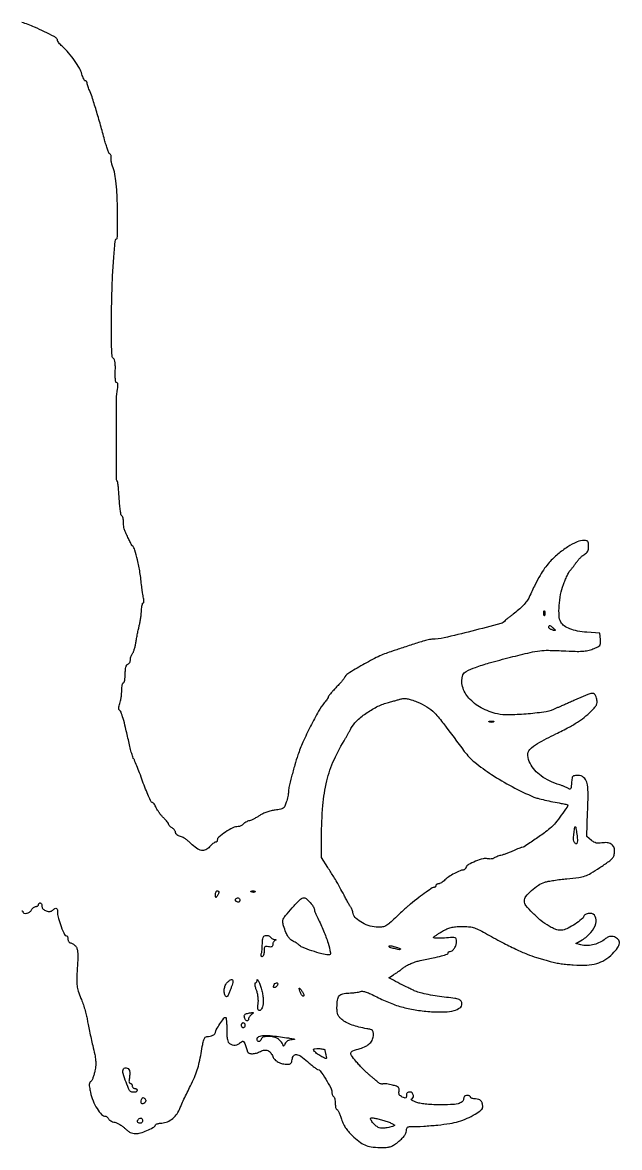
# Model space of a CAD drawing. Extents: x 1 to 701, y 0 to 666.
# Drawn here: x 357 to 701, y 0 to 649 of the extents above; entities that cross this region are included whole.
import ezdxf

# ---------------------------------------------------------------- set-up
doc = ezdxf.new("R2010")
doc.units = 0

msp = doc.modelspace()

# ---------------------------------------------------------------- linework, layer by layer
msp.add_lwpolyline([(356.34245, 136.450498, -0.141354), (356.812422, 136.314925, -0.257767), (357, 135.975249, 0.324221), (357.605554, 135.139555, 0.130442), (359.094173, 135.05421, 0.091258), (360.855016, 135.766027, 0.129015), (362, 137, -0.052011), (362.518128, 137.764994, -0.050946), (363.186237, 138.4125, -0.055403), (363.896259, 138.854925, -0.112104), (364.535184, 139, 0.066486), (365.095134, 139.074788, 0.083557), (365.56971, 139.29375, 0.099365), (365.887108, 139.618655, 0.14491), (366, 140, -0.099038), (366.076342, 140.381638, -0.097945), (366.29375, 140.70625, -0.097945), (366.618362, 140.923658, -0.099038), (367, 141, -0.18959), (367.381851, 140.849811, -0.088693), (367.70625, 140.418097, -0.068509), (367.926278, 139.777156, -0.048508), (368, 139.019052, 0.208319), (368.660158, 137.503327, 0.105307), (370.48189, 136.412743, 0.101005), (372.654848, 136.132501, 0.17999), (374.273216, 136.873216, -0.057764), (375.495576, 137.841634, -0.288242), (376.331351, 137.83606, -0.216966), (376.859788, 137.021605, -0.037076), (377, 135.133353, 0.073357), (377.457785, 132.029891, 0.019928), (379.082654, 127.328364, 0.012286), (381.013681, 122.724827, 0.295434), (382.133325, 122, -0.213738), (382.464817, 121.851512, -0.080072), (382.745414, 121.4125, -0.060915), (382.93647, 120.765734, -0.041412), (383, 120, 0.065448), (383.100511, 119.235419, 0.082843), (383.395097, 118.5875, 0.099075), (383.832092, 118.15411, 0.146983), (384.345012, 118, -0.098865), (384.976116, 117.87398, -0.037944), (385.777318, 117.466964, -0.035724), (386.604525, 116.879777, -0.036645), (387.332207, 116.185409, -0.10634), (388.166245, 114.741085, -0.058138), (388.565595, 112.726068, -0.029104), (388.634252, 109.505329, -0.005069), (388.348431, 103.430543, 0.006409), (388.048223, 96.663683, 0.038036), (388.205695, 93.128778, 0.05171), (388.886852, 90.1373, 0.017938), (390.46057, 85.995134, -0.016392), (391.573522, 83.092799, -0.01124), (392.652712, 79.734345, -0.011341), (393.546874, 76.449292, -0.02248), (394.078194, 73.802637, 0.010029), (394.572625, 70.976928, 0.003786), (395.372904, 67.046225, 0.003749), (396.308278, 62.781758, 0.004561), (397.250634, 58.802637, -0.00857), (398.434521, 53.618664, -0.030135), (398.935946, 50.235347, -0.04095), (398.950241, 47.392218, -0.028492), (398.521773, 44.208947, -0.020119), (398.030919, 42.121942, -0.024869), (397.400842, 40.226702, -0.02448), (396.729511, 38.721931, -0.138647), (396.140669, 38.082359, 0.144757), (395.517508, 37.389027, 0.103061), (395.268521, 36.368189, 0.051064), (395.379646, 34.741374, 0.010255), (395.930937, 31.886429, 0.043863), (397.436426, 27.001114, 0.043094), (399.777913, 22.42267, 0.045236), (402.38958, 18.982073, 0.210818), (404.615252, 18, -0.105899), (405.103111, 17.895501, -0.06659), (405.600563, 17.587074, -0.062368), (406.031817, 17.131731, -0.066912), (406.325442, 16.594296, 0.127473), (406.744618, 16.007122, 0.043655), (407.608458, 15.403394, 0.040009), (408.720787, 14.87599, 0.036659), (409.935675, 14.514128, -0.05419), (411.321555, 14.047963, -0.02692), (412.962139, 13.180087, -0.026356), (414.58345, 12.087215, -0.034912), (415.926322, 10.919832, 0.034352), (417.409899, 9.627217, 0.049423), (418.894607, 8.718408, 0.054599), (420.404623, 8.18184, 0.058149), (421.962915, 8, 0.074689), (424.744575, 8.41785, 0.027503), (428.478673, 9.794437, 0.025281), (431.944643, 11.506201, 0.12767), (433.491168, 12.98571, -0.114334), (433.877116, 13.374871, -0.049643), (434.533099, 13.702052, -0.0456), (435.331091, 13.924895, -0.045326), (436.157888, 14, 0.084046), (439.489528, 14.564009, 0.072293), (442.64491, 16.205663, 0.069729), (445.299472, 18.745421, 0.068803), (447.167938, 21.927985, -0.008875), (448.195679, 24.284629, -0.002713), (449.831949, 27.811272, -0.002714), (451.707408, 31.741142, -0.002965), (453.571614, 35.535921, 0.014018), (455.842258, 40.428425, 0.02274), (457.461235, 44.716383, 0.022981), (458.67279, 49.10103, 0.014716), (459.692588, 54.285921, -0.006128), (460.622199, 59.481997, -0.036396), (461.336351, 62.144599, -0.083792), (462.095221, 63.527118, -0.229297), (463.072163, 64, 0.046883), (464.946409, 64.17613, 0.065515), (466.543073, 64.702131, 0.084681), (467.627263, 65.472945, 0.198496), (468, 66.374854, -0.135627), (468.424706, 67.911769, -0.012935), (470.529033, 71.23061, -0.009804), (472.824478, 74.510976, -0.240066), (473.786051, 74.998714, -0.373253), (474.070614, 74.751, -0.009548), (474.291915, 72.930206, -0.015751), (474.452068, 70.65759, -0.009516), (474.505576, 67.958793, 0.011144), (474.584055, 64.559022, 0.035104), (474.846897, 62.294367, 0.054856), (475.300953, 60.80186, 0.151675), (476.005576, 59.975392, 0.073835), (477.681281, 59.234387, 0.090556), (479.383494, 59.083638, 0.092615), (480.99955, 59.54308, 0.081104), (482.426828, 60.569685, -0.081648), (483.470266, 61.318492, -0.358545), (484.15592, 61.158669, -0.076032), (484.811435, 59.962983, -0.003002), (486.498285, 55.25, 0.234627), (487.420024, 54.352322, 0.084547), (489.282777, 54.084944, 0.065956), (491.634842, 54.459333, 0.054048), (493.983565, 55.445619, -0.092991), (496.152278, 56.164567, -0.135849), (498.134925, 55.894495, -0.126437), (499.795428, 54.613816, -0.074881), (501.029935, 52.421265, 0.109042), (502.185572, 50.659489, 0.073099), (504.143733, 49.240489, 0.065059), (506.672395, 48.31398, 0.055376), (509.498677, 48, 0.059355), (510.67703, 48.140376, 0.140585), (511.438422, 48.572768, 0.12419), (511.911506, 49.384163, 0.041483), (512.183578, 50.741449, -0.127745), (513.027791, 52.924321, -0.277394), (514.618288, 53.608944, -0.123468), (517.144292, 52.598855, -0.025038), (520.938101, 49.554975, 0.008431), (522.971003, 47.809884, 0.012078), (524.835134, 46.338024, 0.008014), (526.426835, 45.181957, 0.15424), (527.002651, 45, -0.249914), (528.349692, 44.281858, -0.009584), (531.519209, 39.359075, -0.013338), (534.396612, 34.405019, -0.125534), (535, 32.0396, 0.047331), (535.074085, 31.258716, 0.046518), (535.29375, 30.500946, 0.050427), (535.616478, 29.874771, 0.110589), (536, 29.5, -0.159713), (536.386693, 29.04134, -0.035556), (536.70625, 28.052725, -0.033489), (536.926586, 26.803639, -0.026918), (537, 25.440983, 0.022968), (537.06061, 24.122237, 0.036745), (537.246039, 23.010789, 0.042209), (537.513073, 22.21337, 0.29931), (537.837578, 22, -0.271187), (538.250716, 21.758137, -0.014252), (538.990892, 20.346822, -0.01925), (539.794038, 18.528978, -0.01249), (540.587578, 16.372159, 0.028732), (541.783467, 13.421144, 0.039443), (543.209164, 10.938688, 0.036744), (545.088223, 8.584432, 0.02081), (547.678079, 6.011543, 0.031114), (551.53602, 2.902677, 0.067229), (554.907345, 1.139706, 0.062762), (558.771942, 0.266544, 0.024217), (564.272008, 0, 0.026738), (567.1214, 0.152486, 0.064247), (569.173179, 0.644262, 0.059934), (571.116293, 1.663999, 0.020869), (573.647008, 3.56695, 0.021255), (575.592486, 5.304412, 0.042946), (576.936213, 6.856796, 0.056323), (577.734873, 8.267648, 0.100986), (578, 9.56695, -0.048646), (578.10525, 10.646193, -0.106608), (578.432087, 11.404721, -0.134311), (578.983348, 11.854638, -0.101562), (579.75, 12.022106, 0.011173), (587.994422, 12.310576, 0.011841), (596.059051, 12.965249, 0.012413), (603.110303, 13.883567, 0.034134), (608, 14.990207, 0.029338), (613.085988, 16.843697, 0.033924), (617.669244, 19.206274, 0.033489), (621.123913, 21.624565, 0.227064), (622, 23.454264, 0.061563), (621.750148, 25.475804, 0.12281), (620.99593, 26.888665, 0.132439), (619.712388, 27.716302, 0.077497), (617.893011, 28, -0.032824), (616.784818, 28.072828, -0.050432), (615.849822, 28.29375, -0.065191), (615.20421, 28.616035, -0.249384), (615, 29, 0.191087), (614.848523, 29.381882, 0.088204), (614.4125, 29.70625, 0.068025), (613.765418, 29.926307, 0.048028), (613, 30, 0.072175), (612.129848, 29.873735, 0.123728), (611.502404, 29.502382, 0.124577), (611.127762, 28.88064, 0.07374), (611, 28.019052, -0.237867), (610.148282, 26.330027, -0.104161), (607.8054, 25.258044, -0.047808), (603.47953, 24.710091, -0.010575), (596, 24.640486, -0.010774), (591.623459, 24.78668, -0.018716), (588.004023, 25.121951, -0.02252), (585.105055, 25.633999, -0.051349), (583, 26.337361, -0.013272), (581.736457, 26.950243, -0.036738), (580.895313, 27.46781, -0.134969), (580.639214, 27.786172, -0.529736), (580.75, 27.960858, 0.262681), (581.793991, 28.593859, 0.175668), (582.028003, 30.006235, 0.144619), (581.297286, 31.44177, 0.206021), (580, 32, 0.072166), (579.130228, 31.873807, 0.123585), (578.502709, 31.50268, 0.124539), (578.127879, 30.881579, 0.07393), (578, 30.021439, -0.041589), (577.912843, 28.975424, -0.264437), (577.588757, 28.57735, -0.181632), (576.978422, 28.570569, -0.019825), (575.655787, 29.110972, -0.050054), (574.568216, 29.744627, -0.109433), (573.931916, 30.462515, -0.115307), (573.677313, 31.355917, -0.059296), (573.75965, 32.523022, 0.073444), (573.814461, 33.819305, 0.182011), (573.395385, 34.655783, 0.104708), (572.335249, 35.287823, 0.016482), (569.999048, 36.000256, 0.01699), (568.293493, 36.397904, 0.019782), (566.649056, 36.655731, 0.019171), (565.255495, 36.764123, 0.101773), (564.504878, 36.640245, -0.128632), (563.878944, 36.570766, -0.053753), (563.050714, 36.784643, -0.048374), (562.166338, 37.219274, -0.045154), (561.359692, 37.824518, 0.005058), (560.416126, 38.65852, 0.001817), (559.056283, 39.827554, 0.001802), (557.556428, 41.098192, 0.002136), (556.129782, 42.287637, -0.018976), (554.565575, 43.68368, -0.008547), (552.616417, 45.626203, -0.008448), (550.625307, 47.750214, -0.011404), (548.902037, 49.741334, -0.018309), (546.311701, 53.120688, -0.238003), (546.081863, 54.64079, -0.232443), (547.167087, 55.750988, -0.017499), (551.302747, 57.05301, 0.051619), (554.574651, 58.333962, 0.080724), (556.99954, 60.129631, 0.094267), (558.480888, 62.369506, 0.099409), (559, 64.954687, 0.041504), (558.861319, 66.622491, 0.163345), (558.382813, 67.520135, 0.128944), (557.385574, 68.06589, 0.022078), (555.25, 68.49906, -0.020296), (550.655917, 69.413878, -0.028858), (546.673022, 70.623475, -0.033021), (543.362519, 72.096157, -0.053783), (540.813264, 73.810582, -0.039412), (539.369131, 75.234329, -0.081108), (538.539292, 76.582198, -0.071899), (538.124875, 78.229579, -0.02573), (538, 80.654635, -0.032785), (538.285487, 85.003831, -0.137724), (539.306774, 87.387308, -0.166728), (541.293678, 88.638079, -0.054181), (544.785184, 89.070285, 0.013968), (546.735017, 89.153868, 0.013597), (548.694781, 89.346479, 0.013624), (550.405951, 89.609314, 0.048256), (551.473646, 89.911822, -0.13156), (552.794637, 90.058937, -0.04126), (554.74799, 89.595011, -0.029178), (557.382846, 88.560919, -0.010748), (560.973646, 86.809367, 0.024176), (568.633466, 83.324331, 0.028851), (576.160585, 80.821931, 0.028628), (583.97544, 79.188658, 0.023168), (592.5, 78.312156, 0.021867), (600.071816, 78.218216, 0.055549), (605.506642, 78.996878, 0.092977), (608.829086, 80.555784, 0.241186), (610, 82.841985, 0.149915), (609.545898, 84.32248, 0.145147), (608.334929, 85.316432, 0.064077), (605.916706, 85.988381, 0.01093), (601.164918, 86.567096, -0.012066), (595.832622, 87.228804, -0.012494), (590.600407, 88.140854, -0.012966), (586.048786, 89.17541, -0.037896), (583, 90.203313, -0.009828), (581.090839, 91.057251, -0.005244), (578.762875, 92.183902, -0.003393), (575.53612, 93.814915, -0.000946), (570.50556, 96.412737), (567.794506, 97.819249), (570.647253, 99.630325, 0.007638), (571.98866, 100.510954, 0.003629), (573.690131, 101.683661, 0.003596), (575.451707, 102.935722, 0.005092), (577, 104.077192, -0.042367), (578.73309, 105.165655, -0.021084), (581.0875, 106.256693, -0.020763), (583.638071, 107.188483, -0.028612), (586, 107.795448, 0.003962), (593.453866, 109.323909, 0.013633), (598.252033, 110.485096, 0.011911), (601.503244, 111.450085, 0.32542), (602, 112.132511, -0.130467), (602.087817, 112.46333, -0.100658), (602.334804, 112.745175, -0.088496), (602.704271, 112.934736, -0.074516), (603.139757, 113, 0.180882), (604.419386, 113.478583, 0.069663), (605.684005, 114.932418, 0.063406), (606.628559, 116.886977, 0.077702), (606.968197, 118.884367, 0.086536), (606.748772, 120.250082, 0.248357), (606.069186, 120.885707, 0.079357), (604.550034, 121.048477, 0.004946), (600.02459, 120.769647, -0.01094), (597.385216, 120.638761, -0.020622), (595.253041, 120.667692, -0.020316), (593.722043, 120.814247, -0.542514), (593.576274, 121.123414, -0.094994), (594.002051, 121.586924, -0.008311), (595.305789, 122.521148, -0.010668), (596.915752, 123.584728, -0.008096), (598.723811, 124.68403, -0.02691), (601.370512, 126.049456, -0.045199), (603.733263, 126.864416, -0.040739), (606.370405, 127.291005, -0.01768), (609.922127, 127.445895, -0.019854), (613.814973, 127.323314, -0.05177), (616.57022, 126.837218, -0.045654), (619.359188, 125.757658, -0.012758), (623.5, 123.569794, 0.006134), (633.083543, 118.342614, 0.011271), (641.029707, 114.360854, 0.013762), (647.63283, 111.455882, 0.027881), (653, 109.610385, -0.001232), (655.708585, 108.837674, -0.001155), (658.471875, 108.035071, -0.001149), (660.920073, 107.311738, -0.003977), (662.5, 106.827275, 0.036054), (664.193461, 106.424666, 0.007792), (667.173675, 105.987197, 0.008091), (670.647748, 105.58948, 0.007655), (674.197618, 105.295971, 0.025805), (681.967074, 105.174872, 0.060445), (687.695542, 106.080271, 0.072831), (692.369086, 108.183643, 0.054326), (696.781588, 111.728956, 0.037987), (699.72458, 115.156651, 0.130846), (700.78404, 117.861582, 0.218219), (700.112338, 119.911796, 0.122523), (697.877556, 121.378059, 0.056175), (696.386864, 121.718607, 0.093739), (695.107409, 121.623021, 0.07246), (693.734159, 121.032408, 0.02274), (691.877556, 119.772277, -0.053327), (688.768248, 117.928591, -0.05244), (685.321969, 116.771646, -0.05424), (681.828453, 116.383226, -0.066751), (678.579568, 116.811117), (675.659136, 117.601334), (679.269676, 119.731605, 0.080989), (684.310045, 123.931331, 0.104651), (687.221417, 129.1859, 0.193427), (686.880975, 133.194777, 0.283213), (683.949563, 135, 0.042484), (682.69536, 134.893239, 0.058322), (681.610288, 134.573751, 0.06997), (680.796271, 134.082957, 0.131273), (680.348295, 133.465258, -0.133803), (678.951569, 131.55937, -0.022179), (675.234564, 128.860688, -0.025037), (671.170618, 126.460011, -0.07165), (668.085351, 125.36707, -0.061072), (666.395823, 125.239433, -0.056882), (664.682598, 125.516317, -0.044264), (662.733409, 126.255212, -0.019288), (660.288138, 127.557548, -0.039381), (655.567025, 130.833892, -0.027727), (650.795879, 135.19767, -0.023761), (646.921287, 139.553357, -0.171527), (646, 142.159883, -0.170987), (646.896398, 144.704489, -0.03693), (650.130569, 148.167629, -0.038911), (654.102004, 151.300885, -0.07634), (657.739708, 153.003673, -0.026251), (659.768431, 153.484947, -0.00703), (663.039164, 154.034187, -0.007104), (666.77854, 154.553919, -0.007285), (670.5, 154.962399, 0.009021), (677.338096, 155.737004, 0.048897), (680.970443, 156.581962, 0.053062), (684.239666, 158.090392, 0.011759), (689.463986, 161.37916, 0.007046), (694.57738, 164.873255, 0.056561), (696.704688, 166.763797, 0.114613), (697.672105, 168.521971, 0.068808), (698, 170.893388, 0.109674), (697.468157, 173.28888, 0.144177), (695.993429, 174.959059, 0.121451), (693.627616, 175.741407, 0.065869), (690.550105, 175.575378, -0.041335), (688.856132, 175.400583, -0.067846), (687.426444, 175.566139, -0.06633), (686.071048, 176.112592, -0.037722), (684.60083, 177.099347), (681.890856, 179.231013), (682.458423, 193.365506, 0.009791), (682.694103, 204.83141, 0.063515), (681.970184, 210.551488, 0.161705), (680.13225, 213.397681, 0.170828), (677, 214.5, 0.025986), (674.837229, 214.387518, 0.188227), (673.928648, 213.919084, 0.149175), (673.464942, 212.898605, 0.014627), (673.188993, 210.178186, -0.01379), (672.984244, 208.125455, -0.07279), (672.680761, 207.03869, -0.233159), (672.245254, 206.675558, -0.230621), (671.688993, 206.797864, 0.05457), (670.983093, 207.241128, 0.011899), (669.674267, 207.838033, 0.012262), (668.11856, 208.458615, 0.011481), (666.5, 209.016774, -0.031928), (660.501064, 211.363939, -0.047861), (655.658937, 214.216893, -0.054429), (651.926157, 217.603665, -0.0642), (649.246396, 221.546116, -0.101099), (648.01418, 226.046594, -0.199365), (649.187405, 229.496146, -0.087234), (653.495799, 232.947252, -0.010951), (664.143072, 238.482658, 0.008915), (671.795474, 242.421556, 0.021725), (677.246083, 245.663906, 0.027974), (681.485847, 248.794374, 0.029922), (685.25, 252.31351, 0.022997), (687.024933, 254.365142, 0.097696), (687.759769, 255.803022, 0.105864), (687.863311, 257.352246, 0.029416), (687.369714, 259.75, 0.137432), (686.446321, 261.3081, 0.213536), (684.998167, 261.823463, 0.07772), (682.463847, 261.219418, 0.009494), (677.208299, 258.947079, -0.000729), (674.493339, 257.716283, -0.000823), (671.883063, 256.542699, -0.00075), (669.660319, 255.551747, -0.004518), (668.5, 255.049038, 0.001796), (667.478447, 254.613039, 0.000593), (665.980553, 253.96526, 0.00059), (664.321062, 253.242931, 0.00067), (662.731669, 252.546344, -0.070339), (657.230933, 251.000549, -0.01374), (646.97303, 249.908852, -0.014296), (636.629435, 249.391661, -0.060532), (630.469051, 250.006936, -0.067739), (621.142853, 253.471987, -0.089119), (614.034311, 259.089577, -0.110785), (610.340152, 265.794441, -0.163772), (610.618031, 272.446988, -0.186555), (612.479394, 274.504958, -0.027324), (617.731621, 276.800338, -0.021122), (625.775953, 279.422847, -0.006716), (637.962558, 282.657866, -0.003653), (649.369991, 285.43417, -0.027263), (654.856217, 286.415034, -0.035318), (659.868873, 286.67492, -0.008484), (668.193935, 286.376963, 0.005339), (675.273727, 286.078965, 0.023392), (679.459203, 286.143367, 0.037711), (682.544422, 286.570424, 0.037987), (685.522703, 287.45552, 0.014643), (688.334077, 288.624626, 0.11978), (689.422637, 289.472613, 0.158523), (689.850511, 290.622805, 0.031245), (689.8042, 292.853407), (689.5, 296.5), (682, 297.060816, -0.027556), (676.56713, 297.769626, -0.047448), (672.185683, 299.027905, -0.059846), (668.955826, 300.767435, -0.116984), (667.029644, 302.944609, -0.108862), (666.007972, 306.572232, -0.031103), (666.034623, 312.453176, -0.031402), (666.870368, 318.870616, -0.041953), (668.471251, 324.51985, -0.009171), (669.511144, 327.136027, -0.01086), (670.592204, 329.567281, -0.009782), (671.585235, 331.573204, -0.065539), (672.221251, 332.482945, 0.016545), (672.87565, 333.247476, 0.004496), (673.858742, 334.498971, 0.004544), (674.949061, 335.939849, 0.004708), (676, 337.383441, -0.022606), (677.122242, 338.814422, -0.019347), (678.426563, 340.217451, -0.019789), (679.712915, 341.400476, -0.051335), (680.75, 342.112155, 0.065489), (681.795958, 342.874193, 0.088158), (682.489134, 343.815952, 0.076692), (682.875669, 345.041332, 0.038138), (683, 346.66898, 0.023845), (682.911418, 348.525408, 0.140397), (682.558643, 349.423386, 0.184176), (681.837831, 349.868523, 0.047274), (680.45034, 350, 0.105419), (676.355448, 349.126939, 0.035757), (670.95791, 346.236798, 0.033923), (665.316862, 342.115947, 0.034359), (660.310514, 337.286436, 0.03112), (657.660822, 333.958821, 0.021285), (655.062513, 329.884327, 0.016341), (652.223134, 324.592136, 0.007141), (648.789814, 317.401759, -0.050229), (647.411081, 315.057082, -0.029833), (645.34198, 312.558215, -0.026488), (642.680996, 309.995484, -0.019821), (639.5, 307.454599, 0.004388), (637.931447, 306.279095, 0.005839), (636.527977, 305.181777, 0.004214), (635.373148, 304.240845, 0.057714), (634.999496, 303.850365, -0.166424), (632.383247, 302.087659, -0.002917), (615.641047, 297.68342, -0.005988), (599.710455, 293.794658, -0.056923), (592.752992, 293, 0.056757), (591.29241, 292.833669, 0.008252), (588.38533, 292.112121, 0.009252), (584.964297, 291.134698, 0.007808), (581.381353, 289.977432, -0.000769), (577.724429, 288.739149, -0.000779), (574.080773, 287.51792, -0.000757), (570.907341, 286.465131, -0.003199), (569, 285.84908, 0.036432), (561.821337, 282.991423, 0.016299), (552.820553, 278.256511, 0.010709), (544.348365, 273.19776, 0.154131), (542.103626, 270.560879, -0.073644), (541.758121, 269.992776, -0.005125), (540.54481, 268.562999, -0.00719), (539.050072, 266.887061, -0.005345), (537.353626, 265.078352, 0.007081), (535.685399, 263.287308, 0.010483), (534.278878, 261.666665, 0.005987), (533.150463, 260.276504, 0.169051), (533, 259.844199, -0.135341), (532.887635, 259.436684, -0.011995), (532.31404, 258.526007, -0.014982), (531.559219, 257.45978, -0.011117), (530.664818, 256.326725, 0.045354), (527.405244, 251.560307, 0.01023), (522.791246, 242.882938, 0.011179), (518.381684, 233.657822, 0.024063), (515.494176, 226.331099, 0.011354), (513.683412, 220.571194, 0.007442), (511.847754, 213.860239, 0.005243), (510.298495, 207.573857, 0.057851), (510, 205.002634, -0.038465), (509.919718, 203.960615, -0.012114), (509.642818, 202.421576, -0.012021), (509.249536, 200.713319, -0.01305), (508.784062, 199.072495, -0.028524), (507.902614, 196.727535, -0.135927), (507.003461, 195.630924, -0.107956), (505.562682, 195.023912, -0.014842), (502.325138, 194.521419, 0.029893), (500.017892, 194.09187, 0.023017), (497.563099, 193.3597, 0.023497), (495.281361, 192.440737, 0.041617), (493.515155, 191.445722, -0.017316), (491.971061, 190.474202, -0.014793), (490.281251, 189.556771, -0.015044), (488.694363, 188.814109, -0.040454), (487.515097, 188.414433, 0.036942), (486.498253, 188.077739, 0.029149), (485.45498, 187.571351, 0.029959), (484.537647, 186.98328, 0.062106), (483.918573, 186.401887, -0.063656), (483.34362, 185.865261, -0.044301), (482.578924, 185.411804, -0.044522), (481.752246, 185.10279, -0.067285), (480.991862, 185, 0.114997), (478.003344, 184.303448, 0.031058), (473.754441, 181.87028, 0.027111), (469.903495, 179.024703, 0.223674), (469, 177.10608, -0.093659), (468.920211, 176.683866, -0.096518), (468.69216, 176.324911, -0.099104), (468.351897, 176.084652, -0.104691), (467.952034, 176, 0.143294), (467.408327, 175.840914, 0.02584), (466.541965, 175.221145, 0.026001), (465.57342, 174.363707, 0.020957), (464.623412, 173.348579, -0.106739), (462.35109, 171.629174, -0.155928), (459.879849, 171.316843, -0.112047), (457.078786, 172.523657, -0.040889), (453.789186, 175.360913, 0.027789), (452.327993, 176.689418, 0.024048), (450.658386, 177.917575, 0.024768), (449.034639, 178.883424, 0.062333), (447.75, 179.370749, -0.047675), (446.697914, 179.735057, -0.058223), (445.807813, 180.274608, -0.06892), (445.201093, 180.89791, -0.159916), (445, 181.510578, 0.108454), (444.856378, 182.164921, 0.050451), (444.4125, 182.917413, 0.046674), (443.765094, 183.645162, 0.048094), (443, 184.232073, -0.029954), (442.234471, 184.776442, -0.035902), (441.5875, 185.378918, -0.038779), (441.131636, 185.952313, -0.149648), (441, 186.382284, 0.149875), (440.847199, 186.880595, 0.01793), (440.159462, 187.822012, 0.020084), (439.234407, 188.904923, 0.015242), (438.138595, 190.017986, -0.027085), (436.941854, 191.292561, -0.018202), (435.711558, 192.866837, -0.01836), (434.629055, 194.482742, -0.034215), (433.894484, 195.876249, 0.026579), (433.287117, 197.072334, 0.035389), (432.605309, 198.082398, 0.038185), (431.94674, 198.802432, 0.190666), (431.447476, 199, -0.290141), (430.895094, 199.350001, -0.005456), (429.40397, 202.598437, -0.011484), (427.748008, 206.554165, -0.007205), (425.985409, 211.25, 0.003731), (424.246285, 215.982979, 0.005713), (422.661597, 220.056321, 0.002239), (421.251236, 223.517623, 0.141385), (420.845889, 224.026838, -0.166176), (420.484635, 224.528735, -0.004445), (419.705535, 227.181659, -0.008817), (418.863428, 230.358436, -0.005868), (418.005446, 234.026838, 0.00388), (416.130739, 242.188537, 0.013305), (414.731369, 247.445785, 0.015077), (413.580433, 250.955169, 0.156527), (412.663424, 252.142613, -0.197328), (412.352235, 252.61917, -0.060176), (412.291982, 253.495827, -0.045809), (412.459729, 254.659741, -0.02519), (412.864739, 256.041836, 0.031312), (413.300604, 257.5996, 0.015522), (413.666517, 259.619858, 0.015341), (413.917345, 261.745478, 0.021698), (414, 263.649223, -0.021672), (414.072311, 265.316736, -0.034825), (414.29375, 266.721959, -0.038861), (414.611894, 267.73746, -0.306466), (415, 268, 0.323109), (415.389896, 268.281328, 0.03114), (415.70625, 269.477969, 0.030349), (415.927799, 271.102792, 0.018712), (416, 273.031385, -0.017286), (416.081374, 275.384442, -0.048103), (416.353133, 277.013781, -0.075207), (416.817436, 278.077584, -0.162078), (417.5, 278.638374, 0.11139), (418.073799, 279.02113, 0.066132), (418.559375, 279.689091, 0.061088), (418.88814, 280.525559, 0.063201), (419, 281.406989, -0.046185), (419.085619, 282.331917, -0.03723), (419.341413, 283.297216, -0.038532), (419.716543, 284.159166, -0.074609), (420.162256, 284.762256, 0.103379), (420.662477, 285.526801, 0.018756), (421.224317, 287.136374, 0.01949), (421.746026, 289.102625, 0.01658), (422.14568, 291.212256, -0.006647), (422.54304, 293.564344, -0.004334), (423.061219, 296.2686, -0.004359), (423.612526, 298.897588, -0.008299), (424.10928, 301, 0.016066), (424.556148, 303.031789, 0.010152), (424.95259, 305.426563, 0.010193), (425.246677, 307.798287, 0.018447), (425.375856, 309.75, -0.019177), (425.486062, 311.378968, -0.03079), (425.71809, 312.751562, -0.031741), (426.021865, 313.760392, -0.31341), (426.366577, 314, 0.315785), (426.649232, 314.19829, 0.070655), (426.776741, 314.807812, 0.04933), (426.747047, 315.695668, 0.028221), (426.545985, 316.75, -0.015024), (426.254685, 318.085096, -0.006609), (425.945922, 319.867188, -0.006534), (425.667926, 321.76735, -0.008714), (425.46818, 323.5, 0.013836), (424.453399, 331.57453, 0.019), (423.066364, 338.759973, 0.018042), (421.509869, 344.50075, 0.122138), (419.998406, 347, -0.067137), (419.733043, 347.346963, -0.007222), (419.243163, 348.234375, -0.008774), (418.691154, 349.314623, -0.006959), (418.131734, 350.5, 0.002211), (417.544367, 351.775845, 0.001834), (416.908171, 353.128827, 0.001851), (416.315973, 354.364506, 0.004994), (415.883329, 355.236431, -0.055078), (415.543262, 356.138416, -0.020294), (415.259478, 357.470417, -0.019826), (415.064899, 358.96243, -0.022512), (415, 360.403098, 0.026415), (414.929265, 361.741082, 0.036532), (414.715707, 362.923618, 0.039996), (414.406696, 363.820954, 0.209878), (414.032195, 364.166667, -0.269025), (413.628754, 364.632737, -0.008972), (413.199134, 367.136345, -0.014825), (412.820379, 370.21645, -0.009517), (412.555288, 373.808126, 0.005124), (412.31925, 377.440691, 0.007372), (412.03001, 380.650139, 0.004254), (411.724626, 383.337995, 0.108406), (411.482017, 384.029097, -0.138823), (410.89049, 386.104216, -0.000606), (410.87654, 409.490571, -0.001601), (410.960754, 431.542871, -0.04491), (411.514826, 437.25, 0.018453), (411.765484, 438.912562, 0.054825), (411.769165, 440.063603, 0.103711), (411.547324, 440.749004, 0.268992), (411.114534, 441, -0.329224), (410.640063, 441.350393, -0.041909), (410.352455, 442.668446, -0.030708), (410.211343, 444.690522, -0.011507), (410.253243, 447.53358, 0.013807), (410.280911, 450.262943, 0.025325), (410.129585, 452.481097, 0.026724), (409.841458, 454.137824, 0.195629), (409.388197, 454.78358, -0.237671), (408.442958, 456.390571, -0.008745), (408.09763, 463.650966, -0.010524), (408.00253, 474.229085, -0.00284), (408.300023, 491, -0.006331), (408.736634, 503.096619, -0.008901), (409.454728, 513.872387, -0.002889), (410.305514, 523.287406, -0.386397), (411.089943, 524, 0.403697), (411.40578, 524.304655, 0.002197), (411.551899, 528.920313, 0.007414), (411.619081, 534.327274, 0.004445), (411.546537, 540.75, 0.006664), (411.218204, 550.54334, 0.019132), (410.639991, 557.321344, 0.026983), (409.712407, 562.497756, 0.037208), (408.291795, 567, -0.044585), (408.079104, 567.710358, -0.024041), (407.939095, 568.613891, -0.023756), (407.884279, 569.555338, -0.034276), (407.932502, 570.387715, 0.055204), (407.944914, 571.158699, 0.055013), (407.788433, 571.914656, 0.060247), (407.496309, 572.544327, 0.116142), (407.105208, 572.934978, -0.155648), (406.597206, 573.527913, -0.010887), (405.778794, 575.590025, -0.014602), (404.912899, 578.144323, -0.010441), (404.088336, 581.047263, 0.005287), (401.799956, 589.431526, 0.004677), (399.242495, 598.11652, 0.004091), (396.843727, 605.765041, 0.024766), (395.373832, 609.651129, -0.011594), (394.847891, 610.938126, -0.013028), (394.403563, 612.199407, -0.012355), (394.081183, 613.287888, -0.065904), (394, 613.901129, 0.086213), (393.927107, 614.320734, 0.093975), (393.717572, 614.677207, 0.100281), (393.405303, 614.915632, 0.113536), (393.038544, 615, -0.246643), (392.602916, 615.228808, -0.032309), (392.048044, 616.156718, -0.03149), (391.492894, 617.429205, -0.02135), (391.016759, 618.937763, 0.065344), (389.61937, 622.303387, 0.023684), (386.816493, 626.662841, 0.023347), (383.316144, 631.122675, 0.028674), (379.633805, 634.924314, -0.020608), (378.625446, 635.932302, -0.025262), (377.77368, 636.95625, -0.025041), (377.158249, 637.868934, -0.136642), (377, 638.437186, 0.136966), (376.86389, 638.924742, 0.051366), (376.432249, 639.495948, 0.046005), (375.806737, 640.054708, 0.041261), (375.06723, 640.512872, 0.01108), (363.716166, 645.996583, 0.042407), (356.327677, 648.636086, 0.053438)], format="xyb")
for points in [[(657.662281, 306.75, -0.174857), (657.474999, 306.540618, -0.447206), (657.306058, 306.601562, -0.078554), (657.189089, 307.10856, -0.017491), (657.157895, 308, -0.017491), (657.189089, 308.89144, -0.078554), (657.306058, 309.398438, -0.447206), (657.474999, 309.459382, -0.174857), (657.662281, 309.25, -0.057986), (657.818615, 308.679992, -0.037979), (657.87034, 308, -0.037979), (657.818615, 307.320008, -0.057986)], [(662.642857, 299.5, -0.013589), (663.663669, 298.422138, -0.423452), (663.640417, 298.090866, -0.263349), (663.219253, 298.012223, -0.009001), (661.581787, 298.606989, -0.045844), (660.976645, 298.905323, -0.052351), (660.46465, 299.297997, -0.059761), (660.113771, 299.720929, -0.144282), (660, 300.106989, -0.155195), (660.2042, 300.749024, -0.304053), (660.683913, 300.932106, -0.11473), (661.493884, 300.536623, -0.025685)], [(584.111995, 256.955856, -0.044677), (589.789559, 254.109184, -0.063589), (594.168773, 250.560199, -0.028671), (599.514918, 244.28218, -0.002833), (611.391712, 228.410393, 0.06356), (617.409227, 222.125813, 0.024852), (627.130853, 215.030765, 0.023366), (638.901982, 208.069766, 0.022036), (651.5, 202.088677, 0.035637), (653.692871, 201.342589, 0.006986), (657.738647, 200.340799, 0.007451), (662.454616, 199.316589, 0.007214), (667.25, 198.421521, -0.008218), (668.687637, 198.150194, -0.013329), (669.898438, 197.867166, -0.00699), (670.883488, 197.594264, -0.333208), (671, 197.438841, -0.156022), (670.593019, 196.166346, -0.004564), (667.235542, 191.544248, -0.009422), (663.867531, 187.170345, -0.036691), (661.544715, 184.668898, -0.030253), (658.236483, 181.946425, -0.006805), (652.275173, 177.74011, -0.002714), (645.895067, 173.417835, -0.148582), (644.52003, 173, 0.089947), (644.104954, 172.924721, 0.00467), (642.832752, 172.433971, 0.007278), (641.326643, 171.811255, 0.005213), (639.660445, 171.073091, -0.010648), (637.823861, 170.283212, -0.008367), (635.80207, 169.503362, -0.008473), (633.897335, 168.84144, -0.02055), (632.465309, 168.435204, 0.017746), (631.245383, 168.096513, 0.01689), (630.03197, 167.667181, 0.017112), (628.986495, 167.215177, 0.055733), (628.345653, 166.819053, -0.100713), (627.735494, 166.513516, -0.043662), (626.837677, 166.353637, -0.040858), (625.820733, 166.346224, -0.042907), (624.833113, 166.50575, 0.128537), (622.150838, 166.479551, 0.030136), (617.858973, 165.030111, 0.028155), (613.810464, 163.113065, 0.178318), (612.333582, 161.426917, -0.056208), (612.050389, 160.881229, -0.058143), (611.655503, 160.419157, -0.064523), (611.214072, 160.104937, -0.123053), (610.79414, 160, 0.105556), (608.905131, 159.596716, 0.018684), (605.638784, 157.986421, 0.021221), (602.389321, 156.04818, 0.050376), (600.204545, 154.278073, -0.028706), (599.218873, 153.406219, -0.030234), (598.156108, 152.669184, -0.031716), (597.168316, 152.151793, -0.105156), (596.454545, 152, 0.066978), (595.898538, 151.925184, 0.083889), (595.427273, 151.70625, 0.099491), (595.112107, 151.381343, 0.143944), (595, 151, -0.098154), (594.92435, 150.618349, -0.097732), (594.708792, 150.29375, -0.09815), (594.386976, 150.076374, -0.09993), (594.008653, 150, 0.149008), (592.908986, 149.664839, 0.005678), (589.343705, 147.209782, 0.009647), (585.132741, 144.115685, 0.006316), (580.394941, 140.395888, 0.011459), (578.825795, 139.071108, 0.00365), (576.550031, 137.028855, 0.00364), (574.046977, 134.715872, 0.004051), (571.666181, 132.446983, -0.010837), (568.299973, 129.325065, -0.057093), (566.24087, 127.879691, -0.084419), (564.293193, 127.213586, -0.040295), (561.647193, 127, -0.071743), (557.20827, 127.640217, -0.053857), (552.644769, 129.53792, -0.056724), (548.975839, 132.129746, -0.153265), (547.359314, 134.837059, 0.016515), (547.060219, 135.929898, 0.016037), (546.687029, 137.011511, 0.016169), (546.298055, 137.940188, 0.05555), (545.96251, 138.5, -0.032949), (545.516918, 139.172637, -0.002838), (544.503903, 140.96875, -0.003734), (543.3226, 143.129118, -0.002888), (542.066682, 145.5, 0.002967), (539.710684, 149.945885, 0.0094), (538.060708, 152.881608, 0.007971), (536.166973, 155.992833, 0.001679), (532.753919, 161.363953), (529, 167.227906), (529.071149, 178.863953, -0.01884), (529.875501, 197.220255, -0.039357), (532.155135, 211.333644, -0.045394), (536.34313, 223.578978, -0.035292), (542.981376, 236, 0.011368), (543.477175, 236.829685, 0.002702), (544.263816, 238.234375, 0.002777), (545.150157, 239.858594, 0.00274), (546.022512, 241.5, -0.080014), (549.227316, 245.780098, -0.037552), (554.561053, 250.212147, -0.036665), (560.836373, 254.016223, -0.04988), (567, 256.420978, 0.000314), (569.562575, 257.138303, 0.000421), (571.884375, 257.791907, 0.000289), (573.831681, 258.343071, 0.004454), (574.5, 258.539096, -0.062635), (576.364591, 258.857457, -0.05186), (578.376998, 258.737329, -0.038189), (580.828272, 258.138525, -0.014884)], [(628.25, 245.337719, -0.057986), (627.679992, 245.181385, -0.037979), (627, 245.12966, -0.037979), (626.320008, 245.181385, -0.057986), (625.75, 245.337719, -0.174857), (625.540618, 245.525001, -0.447206), (625.601562, 245.693942, -0.078554), (626.10856, 245.810911, -0.017491), (627, 245.842105, -0.017491), (627.89144, 245.810911, -0.078554), (628.398438, 245.693942, -0.447206), (628.459382, 245.525001, -0.174857)], [(676.339992, 179.75, -0.026627), (676.56734, 176.799889, -0.134855), (676.171748, 175.213777, -0.526445), (675.453897, 175.149631, -0.081266), (674.58686, 176.634243, -0.104217), (674.331371, 178.230351, -0.014982), (674.593328, 181.542579, -0.013232), (675.019949, 184.675308, -0.648539), (675.479161, 184.796628, -0.125475), (675.59187, 184.550057, -0.002538), (675.830652, 183.191822, -0.005832), (676.084409, 181.591794, -0.003867)], [(469.984687, 147.25, -0.077483), (469.916329, 146.863534, -0.020703), (469.689119, 146.279687, -0.02047), (469.372171, 145.629313, -0.019837), (469, 145, -0.023197), (468.479509, 144.271114, -0.409657), (468.218347, 144.237851, -0.220444), (468.050422, 144.555791, -0.011293), (468.015313, 145.75, -0.042523), (468.082804, 146.611405, -0.062416), (468.298248, 147.339063, -0.082215), (468.618823, 147.832025, -0.210568), (469, 148, -0.073605), (469.380956, 147.943614, -0.089496), (469.701752, 147.779687, -0.102891), (469.913292, 147.535958, -0.133323)], [(482, 142.531385, -0.094172), (481.893936, 141.97324, -0.165347), (481.593244, 141.618633, -0.151817), (481.117056, 141.502894, -0.076022), (480.505744, 141.63617, -0.064087), (479.975437, 141.922037, -0.094924), (479.612949, 142.304103, -0.122111), (479.472387, 142.718783, -0.160704), (479.564761, 143.104785, -0.117169), (480.282977, 143.820919, -0.198008), (481.109611, 143.954077, -0.21), (481.754977, 143.468306, -0.128597)], [(490.729167, 147.395833, -0.126455), (490.402231, 147.202593, -0.060344), (489.916927, 147.123424, -0.05415), (489.359369, 147.160852, -0.051402), (488.8125, 147.316886, -0.054073), (488.395823, 147.538436, -0.470617), (488.37858, 147.720685, -0.168741), (488.670344, 147.862007, -0.018894), (489.416667, 147.921053, -0.028489), (490.112848, 147.910055, -0.077125), (490.592839, 147.799335, -0.208169), (490.77538, 147.614691, -0.296942)], [(523.203068, 140.5, -0.028007), (523.867776, 139.638656, -0.027674), (524.434931, 138.705072, -0.028797), (524.837439, 137.83434, -0.087693), (524.966731, 137.198118, 0.073613), (525.092789, 136.474648, 0.013435), (525.555554, 135.192342, 0.014193), (526.185307, 133.709421, 0.012466), (526.924518, 132.198118, -0.02116), (530.326975, 124.924187, -0.026197), (532.840297, 117.882573, -0.023699), (534.250263, 112.196315, -0.487356), (533.25, 111.035622, -0.053137), (529.278077, 111.650693, -0.016993), (523.550948, 113.383417, -0.013223), (518.026449, 115.42647, -0.124878), (516, 116.901298, 0.069888), (515.659508, 117.210986, 0.010097), (514.871396, 117.725436, 0.011282), (513.90748, 118.297431, 0.009437), (512.860071, 118.861666, -0.061499), (511.083761, 120.07194, -0.07221), (509.763507, 121.621421, -0.048107), (508.590199, 123.957917, -0.012872), (507.187966, 127.878339, -0.05879), (506.74112, 130.079234, -0.134916), (507.050235, 131.727826, -0.062598), (508.338499, 133.700177, -0.005734), (512.18484, 138.129267, -0.00999), (516.569919, 142.869086, -0.149178), (518.518263, 143.954066, -0.242031), (520.301621, 143.473931, -0.029915)], [(502.110243, 119.921053, -0.013925), (502.768309, 119.865251, -0.315703), (502.90325, 119.74593, -0.353921), (502.830272, 119.592973, -0.015443), (502.25, 119.337719, 0.106952), (501.771839, 119.012958, 0.065098), (501.367188, 118.459211, 0.060732), (501.093222, 117.772774, 0.064697), (501, 117.055339, -0.081229), (500.86427, 116.225367, -0.194147), (500.465678, 115.759495, -0.13496), (499.73445, 115.602684, -0.032971), (498.5, 115.755249, 0.037483), (497.090289, 115.916589, 0.216124), (496.412205, 115.640489, 0.169509), (496.077228, 114.895578, 0.021695), (496, 113.116577, -0.033751), (495.919326, 111.922806, -0.051631), (495.674822, 110.915495, -0.067046), (495.317821, 110.221625, -0.245172), (494.893011, 110, -0.168247), (494.522024, 110.128472, -0.150596), (494.289503, 110.46465, -0.107411), (494.242209, 110.976385, -0.061217), (494.393011, 111.581787, 0.053359), (494.628046, 112.466048, 0.012779), (494.821697, 113.975236, 0.012986), (494.9554, 115.72903, 0.01253), (495, 117.508463, -0.019001), (495.082263, 119.672351, -0.069368), (495.373974, 121.011317, -0.119387), (495.914916, 121.818053, -0.129533), (496.75, 122.25796, -0.076741), (497.501823, 122.31372, -0.058608), (498.312071, 122.15265, -0.059083), (499.055639, 121.810426, -0.08176), (499.610243, 121.331284, 0.050922), (500.137528, 120.815957, 0.039664), (500.802593, 120.367874, 0.040823), (501.497309, 120.047581, 0.073545)], [(574.658869, 114.325536, -0.24755), (573.776206, 114.052442, -0.016376), (571.093767, 114.646759, -0.015263), (568.452585, 115.40999, -0.325562), (568, 116.031399, -0.389791), (568.217051, 116.267517, -0.0419), (569.027874, 116.267799, -0.03433), (570.157098, 116.094782, -0.019281), (571.499147, 115.73888, -0.010899), (572.817375, 115.302648, -0.01981), (573.870714, 114.880719, -0.017114), (574.631536, 114.508656, -0.503928)], [(478, 95.783433, -0.063475), (477.909149, 95.070675, -0.009077), (477.513282, 93.64978, -0.010194), (476.977486, 91.97859, -0.008542), (476.343088, 90.228304, -0.014966), (475.537004, 88.293412, -0.065497), (474.884969, 87.242864, -0.202328), (474.340867, 86.955958, -0.279871), (473.858401, 87.194871, -0.099917), (473.151664, 89.038578, -0.069887), (473.090674, 91.269794, -0.06963), (473.647801, 93.440316, -0.097348), (474.75, 95.106679, -0.026889), (476.156251, 96.387034, -0.120455), (477.154234, 96.86304, -0.30774), (477.750467, 96.616709, -0.146516)], [(495.42071, 82.75, -0.029167), (495.080352, 81.199325, -0.055007), (494.600665, 80.013123, -0.076568), (494.027513, 79.254507, -0.195155), (493.400285, 79, -0.173113), (492.76574, 79.226483, -0.167399), (492.407213, 79.806796, -0.076834), (492.332874, 80.893053, -0.017018), (492.555033, 82.75, 0.040151), (492.687798, 84.569362, 0.027512), (492.558566, 86.636861, 0.026702), (492.192326, 88.759897, 0.029952), (491.61121, 90.75, -0.018827), (491.095573, 92.38022, -0.034038), (490.816669, 93.751563, -0.042248), (490.769293, 94.734741, -0.403622), (491.044359, 95, 0.174661), (491.4133, 95.132934, 0.08922), (491.735078, 95.514062, 0.07083), (491.962476, 96.080483, 0.052454), (492.053777, 96.75, -0.673964), (492.261844, 96.826895, -0.074443), (492.665989, 96.223438, -0.022927), (493.306147, 94.690783, -0.008712), (494.062385, 92.5, -0.018576), (494.869537, 89.669748, -0.025566), (495.367766, 87.072744, -0.028874), (495.555656, 84.749335, -0.045208)], [(503.770833, 93.8125, -0.068669), (503.531882, 93.328838, -0.047422), (503.142248, 92.857485, -0.047417), (502.670725, 92.467931, -0.068602), (502.18682, 92.22894, -0.108271), (501.74444, 92.181849, -0.257062), (501.482386, 92.366128, -0.161356), (501.426249, 92.780247, -0.045328), (501.606309, 93.41644, -0.096137), (502.266086, 94.473274, -0.16139), (503.175124, 94.971061, -0.352314), (503.738788, 94.665692, -0.181604)], [(519, 87.749853, -0.359208), (518.654215, 87.330643, -0.25773), (518.048546, 87.52673, -0.074303), (517.229096, 88.71207, -0.052464), (516.670443, 90.234416, -0.00288), (516.294905, 91.761605, -0.38002), (516.378831, 91.918584, -0.329262), (516.56338, 91.864983, -0.002577), (517.549737, 90.55887, -0.019496), (518.104886, 89.752042, -0.021776), (518.573985, 88.933006, -0.02173), (518.909838, 88.206724, -0.097731)], [(485, 70.5, -0.064853), (484.925306, 69.926543, -0.082425), (484.70625, 69.440625, -0.098894), (484.381354, 69.115568, -0.148195), (484, 69, -0.148195), (483.618646, 69.115568, -0.098894), (483.29375, 69.440625, -0.082425), (483.074694, 69.926543, -0.064853), (483, 70.5, -0.064853), (483.074694, 71.073457, -0.082425), (483.29375, 71.559375, -0.098894), (483.618646, 71.884432, -0.148195), (484, 72, -0.148195), (484.381354, 71.884432, -0.098894), (484.70625, 71.559375, -0.082425), (484.925306, 71.073457, -0.064853)], [(488.75, 76.607954, 0.037549), (488.080377, 76.015455, 0.038672), (487.514063, 75.33494, 0.04167), (487.121433, 74.670117, 0.11302), (487, 74.139757, -0.156918), (486.715232, 73.254721, -0.333668), (486.066771, 73.051214, -0.169231), (485.265918, 73.692616, -0.076258), (484.724734, 74.944615, -0.066262), (484.609532, 75.873085, -0.150053), (484.821129, 76.541076, -0.139705), (485.38522, 77.005249, -0.054465), (486.358103, 77.308433, -0.004837), (488.926889, 77.785433, -0.11521), (489.655519, 77.744966, -0.577689), (489.729177, 77.441612, -0.028004)], [(510, 63.135884, -0.003654), (512.682299, 62.699159, -0.063348), (513.528698, 62.44175, -0.756413), (513.50071, 62.251618, -0.021651), (512.217776, 62.140798, 0.037816), (510.627385, 61.951503, 0.08138), (509.474292, 61.522123, 0.096475), (508.641614, 60.804642, 0.071379), (508.031162, 59.75, -0.018739), (507.677361, 58.957019, -0.073333), (507.373817, 58.516682, -0.375886), (507.181117, 58.497005, -0.229183), (507.063386, 58.711045, 0.109749), (506.89667, 59.311295, 0.029111), (506.37573, 60.165288, 0.028081), (505.65377, 61.091509, 0.025638), (504.811439, 61.961045, 0.111346), (502.336178, 63.405513, 0.06382), (498.918137, 64.023954, 0.068911), (495.810826, 63.75583, 0.250211), (494.361626, 62.5, -0.086919), (493.722083, 61.432621, -0.208524), (492.907335, 61.042637, -0.284184), (492.255028, 61.414822, -0.125282), (492, 62.416667, -0.293109), (492.993475, 63.965791, -0.097904), (495.73448, 64.622403, -0.04066), (500.841496, 64.411156, -0.00787)], [(531.013655, 56.25, 0.039569), (531.055432, 55.821996, 0.007011), (531.208061, 55.030165, 0.007549), (531.41449, 54.105046, 0.006735), (531.65629, 53.15056, -0.015284), (532.00836, 51.653761, -0.375054), (531.813344, 51.310924, -0.199988), (531.297809, 51.341269, -0.005922), (529.319803, 52.334624, -0.020563), (528.089153, 53.036585, -0.017235), (526.84368, 53.877654, -0.01758), (525.7582, 54.726344, -0.044864), (525.054723, 55.434063, -0.053228), (524.486379, 56.289604, -0.381447), (524.598684, 56.73162, -0.139468), (525.295724, 56.959535, -0.009718), (527.377555, 57, -0.019495), (528.766985, 56.945806, -0.031371), (529.939918, 56.779688, -0.032781), (530.801908, 56.542097, -0.314301)], [(418.365824, 44.489062, -0.068756), (418.548693, 43.70491, -0.023959), (418.599701, 42.543925, -0.02327), (418.533971, 41.244314, -0.025088), (418.347812, 39.989062, 0.026306), (418.161924, 38.714247, 0.066792), (418.200371, 37.781389, 0.118223), (418.447173, 37.213437, 0.235598), (418.875, 37, -0.13236), (419.304015, 36.884406, -0.100566), (419.669531, 36.559375, -0.087856), (419.915432, 36.073167, -0.073375), (420, 35.5, 0.104701), (420.121178, 34.927659, 0.099106), (420.465104, 34.440625, 0.096515), (420.978941, 34.114204, 0.09365), (421.583333, 34, -0.068789), (422.162149, 33.919989, -0.111851), (422.596302, 33.684219, -0.14464), (422.817693, 33.333622, -0.150547), (422.808333, 32.925, -0.059365), (422.617283, 32.519541, -0.06671), (422.342292, 32.187812, -0.076449), (422.028942, 31.976726, -0.136666), (421.725, 31.925, 0.012244), (421.358025, 31.953902, 0.004294), (420.829707, 31.977969, 0.00426), (420.247957, 31.994503, 0.004973), (419.695278, 32, -0.296233), (418.483429, 32.787046, -0.012943), (416.459656, 37.669791, -0.016517), (414.747256, 42.604586, -0.156951), (414.770174, 44.810522, -0.168961), (415.445762, 45.687308, -0.168748), (416.520031, 45.956106, -0.14954), (417.629367, 45.505227, -0.131109)], [(427.216667, 25.816667, -0.103621), (426.205275, 25.155634, -0.29781), (425.422432, 25.319633, -0.219336), (425.091174, 26.217175, -0.072159), (425.409244, 27.624089, -0.040341), (425.787781, 28.413665, -0.19067), (426.174991, 28.718105, -0.218633), (426.629413, 28.653597, -0.053524), (427.232783, 28.167217, -0.053474), (427.739052, 27.539301, -0.145657), (427.896548, 26.996548, -0.143917), (427.732364, 26.451783, -0.051746)], [(426, 15.5, -0.099038), (425.885486, 14.927543, -0.097945), (425.559375, 14.440625, -0.097945), (425.072457, 14.114514, -0.099038), (424.5, 14, -0.103678), (423.569797, 14.19498, -0.206496), (423.066255, 14.735179, -0.193059), (423.095775, 15.503522, -0.091649), (423.666667, 16.333333, -0.091649), (424.496478, 16.904225, -0.193059), (425.264821, 16.933745, -0.206496), (425.80502, 16.430203, -0.103678)], [(571.059756, 12.671084, -0.111479), (570.507888, 12.31717, -0.018325), (569.294097, 11.926286, -0.01937), (567.80575, 11.568105, -0.016026), (566.197103, 11.299611, -0.027059), (563.933108, 11.119866, -0.082233), (562.408991, 11.333056, -0.087505), (561.088214, 12.016709, -0.033311), (559.522182, 13.386909, -0.025192), (558.554102, 14.457785, -0.0366), (557.823129, 15.50035, -0.040419), (557.386671, 16.386797, -0.236862), (557.431159, 16.888613, -0.28853), (557.945598, 17.140563, -0.015005), (559.854352, 16.878601, -0.019949), (562.219586, 16.383633, -0.012772), (564.923667, 15.630231, -0.013366), (567.533357, 14.753809, -0.02466), (569.594535, 13.882261, -0.025745), (571.006942, 13.109142, -0.482133)]]:
    msp.add_lwpolyline(points, format="xyb", close=True)

doc.saveas('drawing.dxf')
